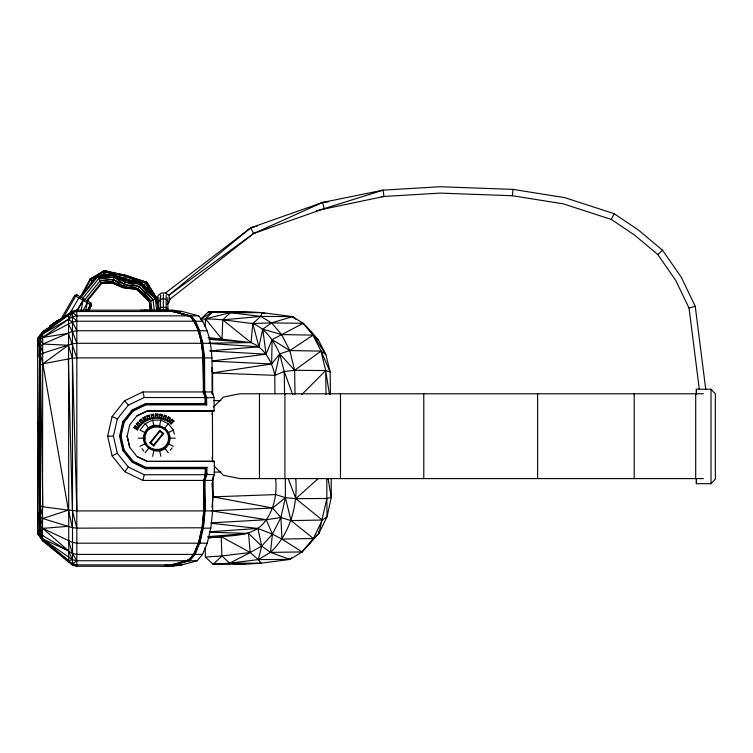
<?xml version="1.0" encoding="UTF-8"?>
<svg xmlns="http://www.w3.org/2000/svg" width="753" height="753" viewBox="0 0 753 753"><rect width="100%" height="100%" fill="white"/><g stroke="black" fill="none" stroke-linecap="round" stroke-linejoin="round"><path stroke-width="1.13" d="M212.214 394.196L212.186 391.946C211.311 366.862 215.706 336.855 198.66 315.846L182.367 311.497L172.192 310.17L76.825 310.17L72.457 311.168L42.714 331.791L40.436 334.737L40.38 537.491L42.507 540.654L72.514 565.155L76.825 566.256L172.757 566.256L181.906 564.882L197.239 560.74L202.519 554.396L207.226 543.186L210.812 528.164L212.638 510.91L212.515 480.433L214.351 474.719L214.294 461.335L147.249 461.335L136.886 456.478L129.704 447.338L127.144 436.119L129.704 447.338M81.108 310.49L83.056 300.334L76.684 310.895L76.825 310.17L76.825 566.256L72.486 563.828L42.507 540.654L42.714 331.791L72.439 312.429L76.825 310.17L77.23 310.914L83.875 298.922M52.945 548.542L68.758 561.851L68.542 314.152L53.727 324.797M165.246 566.256L174.414 564.882L189.747 560.74L195.027 554.396L199.733 543.186L203.319 528.164L205.145 510.91L205.023 480.433L206.859 474.719L206.924 467.349L145.875 467.349L133.036 461.165L124.151 450.021L120.979 436.119L124.151 422.226L133.036 411.082L145.875 404.898L206.68 404.898L206.557 397.528L204.694 391.946L204.562 357.901L202.773 343.293L199.63 330.736L194.792 322.002L189.822 315.846L76.825 315.846L72.42 316.721L68.372 319.338L42.808 337.419L40.455 339.979L39.674 343.264L37.65 532.07L42.61 538.875L68.655 560.665L72.514 565.155L72.457 311.168L68.457 315.225L42.808 333.833L37.65 340.318L38.026 356.696M696.393 483.69L696.393 479.021L696.393 483.69L711.011 483.69L715.35 479.087L715.35 393.838L711.011 389.226L696.393 389.226L696.393 393.894L696.393 389.226M41.726 538.95L37.65 532.07L38.036 512.209M40.38 537.491L37.65 533.745L37.65 338.417L40.408 335.838L40.436 334.737L42.62 332.779L42.714 331.791L49.924 327.574M205.202 326.793L205.447 318.83L213.193 311.591L244.753 311.591L262.025 312.636L292.541 316.599L303.177 323.338L309.474 329.767L318.575 340.337L325.88 354.607L330.143 371.86L330.445 394.581M205.127 547.939L205.418 557.041L213.155 564.279L244.716 564.279L261.197 563.178L289.933 559.423L302.113 551.94L318.867 533.359L318.98 531.063M37.65 430.236L38.036 422.028M210.812 528.164L203.319 528.164C204.788 508.313 203.31 488.311 205.475 468.695L206.924 467.349M205.503 474.719L144.2 474.719L128.321 467.067L117.336 453.297L113.421 436.119L117.336 418.941L128.321 405.17L144.2 397.528L205.202 397.528L205.23 403.542L145.564 403.542L132.17 409.999L122.899 421.624L119.586 436.119L122.899 450.623L132.17 462.248L145.564 468.705L205.475 468.695L205.88 474.409L203.677 480.433L142.91 480.433L124.706 471.67L112.112 455.876L107.623 436.185L112.112 416.494L124.706 400.709L142.91 391.946L203.338 391.946L205.588 397.848L205.588 404.229L145.724 404.229L132.603 410.545L123.52 421.934L120.282 436.128L123.52 450.332L132.603 461.711L145.724 468.037L205.833 468.037L205.88 474.409L203.677 480.433L204.157 510.788L202.369 527.787L76.825 528.164L72.42 527.693L42.808 518.535L40.455 506.242L39.674 365.28L42.865 363.821L72.401 358.193L76.825 357.901L203.206 357.901L203.338 391.946L205.588 397.848L205.23 403.542L206.68 404.898C199.649 377.526 208.12 347.255 194.246 321.239L76.825 321.239L72.42 322.03L42.808 337.419L40.455 336.676L42.714 331.791L46.517 329.786L44.964 330.981M154.026 295.054L156.699 298.593L146.835 282.3L126.391 275.494L104.3 270.581L90.049 279.071L80.082 297.454M144.727 421.642L143.767 418.414L142.957 417.84L145.113 416.833L146.882 420.635L144.727 421.642L142.957 417.84M146.882 420.635L146.082 420.061L145.113 416.833M203.677 480.433L203.79 510.91L202.369 527.787L199.733 543.186L207.226 543.186M155.278 418.122L155.636 413.943L158.008 414.15L157.641 418.329L155.278 418.122L156.05 414.847L155.636 413.943M157.641 418.329L157.443 414.969L158.008 414.15M168.107 421.708L168.201 420.729L170.517 418.273L168.568 416.917L166.159 420.353L168.107 421.708L170.517 418.273M166.159 420.353L167.053 419.92L168.568 416.917M699.33 389.376L689.042 308.09L675.705 280.351L657.774 254.523L634.525 235.049L611.314 219.434L563.216 203.837L512.398 195.733L513.019 189.389L439.987 186.744L383.126 190.132L322.548 202.453L250.702 227.801L165.519 292.973L161.509 292.973L158.262 295.336L157.029 299.148L158.262 302.96M211.988 507.343L213.043 496.858L212.967 476.875M202.519 554.396L195.027 554.396L198.839 542.584L201.964 528.164L203.79 510.91L212.638 510.91M55.11 323.809L49.387 327.79L53.388 325.192L49.463 327.724L49.689 326.237L50.573 325.597L57.802 320.637L58.536 321.089L61.002 319.62L60.024 319.3L53.952 323.244L49.416 327.64L50.329 327.141M49.566 327.244L49.689 326.237L60.024 319.3M212.515 480.433L205.023 480.433L205.88 474.409L214.351 474.719M49.416 327.64L49.689 326.237L59.148 319.78L60.042 320.147M85.729 310.528L87.621 301.087M212.007 414.639L212.883 410.244M326.793 478.927L326.858 498.477L318.867 533.359L313.389 538.499L302.113 551.94L270.478 552.391L258.27 559.583L229.665 563.188L213.155 564.279L221.909 555.959L250.212 552.504L261.696 546.066L272.417 534.159L280.907 517.518L285.406 497.695L285.331 479.03M295.778 478.983C297.877 505.545 290.159 533.679 270.478 552.391L261.696 546.066L248.528 533.406L209.889 532.22M145.875 467.349L145.564 468.705M142.91 480.433L144.2 474.719M127.144 436.26L129.704 424.899L136.886 415.901L147.249 410.912L214.097 410.912L214.05 397.528L212.186 391.946L203.338 391.946M144.962 438.18C144.698 423.195 168.757 423.195 168.493 438.18C168.757 453.174 144.698 453.174 144.962 438.18L138.185 438.18M152.605 456.262L154.111 449.654M159.344 426.716L160.85 420.108L168.286 423.685L173.435 430.142L174.357 434.161M274.949 393.81L274.779 375.352L279.73 353.863C274.064 341.316 265.997 328.948 252.792 323.498C235.444 321.823 218.05 318.105 200.552 319.197L208.308 311.958L244.753 311.591L230.493 312.627L213.193 311.591L200.552 319.197M185.746 560.769L189.022 559.884L189.747 560.74L194.218 553.634L198.378 543.186L201.964 528.164M124.179 280.737L126.391 275.494L145.79 283.081L153.537 295.524M148.021 419.854L148.266 418.894L146.939 415.807L149.235 415.185L150.318 419.242L148.021 419.854L146.939 415.807M150.318 419.242L149.621 418.536L149.235 415.185M159.015 418.226L160.097 414.169L162.394 414.79L161.311 418.837L159.015 418.226L160.351 415.129L160.097 414.169M161.311 418.837L161.067 417.877L162.394 414.79M169.35 422.311L170.31 422.047L172.315 419.346L173.999 421.021L171.035 423.986L169.35 422.311L172.315 419.346M171.035 423.986L173.039 421.285L173.999 421.021M53.096 324.712L57.51 321.691L55.44 323.122L56.729 321.776M39.674 348.761L40.464 346.135L42.827 344.046L72.41 331.386L76.825 330.736L198.274 330.736L202.773 343.293L210.266 343.293M265.348 313.615L262.025 312.636L260.867 316.42L252.792 323.498L251.05 342.587C264.51 347.877 272.257 361.694 274.779 375.352L284.239 371.511L294.639 370.307L325.682 370.57L330.143 371.86L321.023 351.114L313.069 335.132L303.177 323.338L271.56 322.896L252.792 323.498L258.919 346.785L209.936 350.832M328.336 201.889L322.548 202.453L253.563 233.543L169.999 299.148L168.757 302.96L167.138 304.137M58.113 320.505L49.529 326.623L57.802 320.637L54.941 323.508M88.157 310.838L90.379 304.56L90.369 302.668M53.642 324.317L53.858 323.715M164.013 566.256L173.058 564.882L188.391 560.74L193.672 554.396L198.839 542.584L202.369 527.787L203.319 528.164M151.569 418.668L151.767 415.308L151.202 414.498L153.574 414.291L153.941 418.461L151.569 418.668L151.202 414.498M153.941 418.461L153.377 417.651L153.574 414.291M39.674 356.385L40.464 354.654L42.846 353.176L72.41 343.782L76.825 343.293L201.428 343.293L204.562 357.901L212.054 357.901M59.148 319.78L58.536 321.089L56.259 322.604C55.835 321.362 53.284 323.084 54.282 323.959L55.713 322.02M162.686 418.979L164.455 415.176L166.611 416.174L164.832 419.976L162.686 418.979L164.531 416.155L164.455 415.176M164.832 419.976L165.801 416.748L166.611 416.174M89.146 310.151L91.508 305.21L91.377 303.252L76.373 294.592L74.613 295.458L60.466 319.95L63.045 318.095L75.742 296.108L77.38 295.176M611.314 219.434L614.128 213.664L564.712 197.634L513.019 189.389M318.867 533.359L327.037 516.765L331.273 497.422L331.188 478.946M87.235 310.838L90.379 304.56M81.362 296.701L90.699 279.504L104.093 271.588L125.638 276.323L145.79 283.081L149.169 290.536M89.033 286.808L92.252 280.878L96.243 278.535M87.188 301.285L88.854 298.207M82.811 310.989L87.282 302.772M70.161 312.919L78.839 297.896L80.129 296.757M42.808 333.833L68.372 319.338L72.439 312.429L76.825 311.497L173.529 311.497L189.822 315.846C207.273 336.685 202.642 366.843 204.694 391.946M89.005 309.163L91.508 305.21L74.613 295.458M155.447 310.631L145.113 310.17L144.501 311.045L143.908 310.17M133.921 427.553L135.286 425.605L138.721 428.005L137.357 429.954L133.921 427.553L136.933 429.059L137.357 429.954M134.909 427.648L135.709 426.499L135.286 425.605M136.933 429.059L137.733 427.911L138.721 428.005M37.65 338.417L40.436 334.737L37.65 340.318L39.674 343.264L39.674 529.359L42.61 538.875L72.467 559.733L76.825 560.74L188.391 560.74L194.218 553.634L198.839 542.584L199.733 543.186M40.408 335.838L42.62 332.779M37.65 339.547L39.034 337.692L37.65 339.481M37.65 532.07L39.674 529.359L40.408 535.797L42.507 540.654L42.403 539.675M142.468 310.17L141.79 311.045L141.14 310.17L143.381 310.754M133.036 461.165L132.17 462.248M124.706 471.67L128.321 467.067M164.06 428.984L168.286 423.685M160.85 420.108L152.605 420.108L145.169 423.685L140.02 430.142L146.129 433.079M149.828 442.83L159.73 430.424L163.617 433.53L153.716 445.936L149.828 442.83L150.741 442.745L153.593 445.023L153.716 445.936M150.741 442.745L159.843 431.337L159.73 430.424M145.169 452.685L149.395 447.386M153.593 445.023L162.704 433.615L163.617 433.53M170.216 450.266L172.145 447.847M182.367 311.497L174.884 311.497L174.188 312.354L173.529 311.497L164.013 310.17L153.678 310.631M80.345 296.861L97.551 275.589L113.091 274.92L125.28 280.276L140.472 284.314L155.306 298.677L156.68 310.227M80.242 298.216L98.116 276.116L113.684 275.41L125.393 282.102L139.437 286.648L153.057 299.816L154.309 310.302M82.576 298.536L99.236 277.942L113.844 277.264L125.393 282.102L140.472 284.314L153.057 299.816L156.671 297.915L140.566 282.13L124.584 279.749L118.993 278.026M84.524 300.108L100.478 280.38L113.505 279.758L124.876 284.521L138.185 288.71L150.788 300.899L152.002 311.149M86.821 300.475L101.373 282.488L112.799 281.951L123.925 286.62L137.206 289.698L149.358 301.52L153.057 299.816M87.32 301.078L101.57 283.457L109.223 282.723M171.147 565.042L174.414 564.882L189.022 559.884L194.218 553.634L195.027 554.396M172.192 310.17L190.443 316.702L191.177 315.846L198.66 315.846M158.808 301.407L160.54 299.383L163.354 298.612L166.168 299.383L167.9 301.407M45.029 331.329L49.962 327.461M111.406 282.507L122.908 287.58L137.206 289.698L139.437 286.648L140.905 282.582L134.9 281.66M301.727 394.591L325.682 370.57L321.023 351.114L289.783 350.559L279.73 353.863L271.626 363.972L212.591 372.923L212.666 394.751M136.349 423.798L138.034 422.122L140.999 425.087L139.314 426.763L136.349 423.798L137.31 424.061L139.314 426.763M137.31 424.061L138.298 423.073L138.034 422.122M139.051 425.812L140.049 424.824L140.999 425.087M213.541 406.949L223.425 397.066L239.887 393.781L703.387 393.781M291.515 557.841L289.933 559.423L258.27 559.583L250.212 552.504L221.175 536.635L207.781 537.021M203.094 321.239L195.601 321.239L194.792 322.002L189.822 315.846M657.774 254.523L662.518 250.203L638.356 229.966L614.128 213.664M211.988 483.388L213.043 496.858L275.814 494.58L285.406 497.695L295.825 498.674L318.171 478.597M172.757 566.256L174.414 564.882L181.906 564.882M257.488 226.032L250.702 227.801L168.757 295.336L169.999 299.148M158.808 308.937L160.54 307.582L163.354 307.064L166.168 307.582L167.9 308.937M60.927 319.903L59.063 321.277L60.927 320.081M72.42 527.693L68.372 510.11L42.865 363.821L68.335 345.232L72.401 358.193L76.825 510.91L203.79 510.91M512.398 195.733L440.063 193.116L383.955 196.458L383.126 190.132L324.232 208.609L253.563 233.543L168.757 295.336L165.519 292.973M47.251 329.456L52.013 326.03M49.529 326.623L58.79 320.11M49.331 328.026L53.162 325.315M56.993 322.604L61.784 319.206L57.021 322.482M49.387 327.866L53.096 325.362L49.322 327.809L52.098 325.983M139.39 420.532L141.338 419.167L143.748 422.602L141.799 423.967L139.39 420.532L140.284 420.955L141.799 423.967M140.284 420.955L141.432 420.155L141.338 419.167M141.705 422.979L142.854 422.179L143.748 422.602M55.449 322.246L51.863 324.694L50.545 326.548L50.573 325.597L51.609 324.92M53.519 324.487L51.995 325.541L52.55 324.261M207.113 330.736L199.63 330.736L198.736 331.348L194.246 321.239M53.858 324.825L55.402 323.771M51.684 326.36L53.482 325.127M53.84 324.214L57.51 321.691M49.35 327.866L55.016 324.035M96.055 276.087L104.3 270.581L125.638 276.323L137.997 282.008M54.15 324.571L49.378 327.753L52.258 325.945M53.454 324.006L54 323.639M51.477 325.475L50.376 326.153L51.919 325.277M306.527 546.64L308.429 545.501L313.389 538.499L322.237 520.031L327.037 516.765L326.858 498.477L331.273 497.422L328.139 478.955M52.409 324.929L54.272 323.818M100.234 276.191L104.234 273.847L111.086 275.334M50.78 325.842L53.501 324.242M47.27 329.24L48.785 328.393M90.567 279.749L90.049 279.071L104.093 271.588L135.559 281.951M124.151 450.021L122.899 450.623M112.112 455.876L117.336 453.297M214.097 410.912L147.249 411.053L136.886 415.901M167.326 433.079L173.435 430.142M140.02 446.228L146.129 443.291M143.767 418.414L145.037 417.821M144.811 420.654L146.082 420.061M202.773 343.293L201.832 343.697L198.274 330.736M90.049 279.071L90.699 279.504L104.234 273.847L108.667 275.372M94.323 280.144L92.252 280.878L90.699 279.504M205.588 397.848L214.05 397.528M76.825 510.91L68.372 510.11L42.808 518.535L40.455 517.123L39.674 515.541L40.446 526.187L42.705 535.552L72.439 553.502L76.825 554.396L193.672 554.396M189.022 559.884L170.95 565.004M689.042 308.09L695.226 306.264L681.211 277.142L662.518 250.203M147.626 416.513L148.981 416.145M148.266 418.894L149.621 418.536M142.891 310.754L145.113 310.17M316.316 210.671L383.955 196.458L381.639 196.684M68.655 560.665L72.467 559.733L68.467 550.838L42.77 528.39L40.446 526.187L39.674 523.542L40.436 532.766L42.705 535.552M42.808 337.419L68.344 333.344L76.825 357.901M204.562 357.901L203.206 357.901M213.155 564.279L217.702 563.63M212.384 360.951L266.044 354.192L272.125 339.584L303.177 323.338L318.575 340.337L313.069 335.132L281.622 334.567L262.759 329.221L258.919 346.785L210.285 343.537M208.562 538.179C228.394 534.282 253.507 539.139 266.242 519.73C274.591 507.767 277.057 493.064 275.673 478.748M103.236 275.974L106.521 275.617M109.806 275.269L113.091 274.92L125.28 280.276L140.905 282.582L156.671 297.915L140.566 282.13M151.767 415.308L153.16 415.185M151.984 417.774L153.377 417.651M137.921 456.977L147.249 461.467L214.294 461.335M68.372 510.11L42.808 506.778L39.674 505.752L40.455 517.123L42.77 528.39L68.363 526.291M208.016 536.663L248.528 533.406L250.212 552.504L229.665 563.188L221.909 555.959L221.175 536.635L215.33 537.011M209.889 531.759L257.903 528.465L272.417 534.159L281.942 539.101L302.113 551.94M209.485 537.397L211.819 537.247M205.418 557.041L221.909 555.959M165.688 565.315L167.797 565.192M211.198 522.864L266.242 519.73L280.907 517.518L291.025 520.596L322.237 520.031L295.825 498.674L288.135 478.353M165.716 565.324L167.891 565.211M105.627 282.742L101.006 282.93L101.57 283.457L111.999 283.006L122.908 287.58L131.05 288.55M214.106 472.15L221.071 471.999M209.146 343.18L251.05 342.587L222.747 319.865L230.493 312.627L262.025 312.636M120.979 436.119L119.586 436.119M107.623 436.185L113.421 436.119M101.373 282.488L111.999 283.006L113.505 279.758L113.684 275.41L97.551 275.589L101.57 283.457M295.825 498.674L326.858 498.477M208.308 311.958L239.868 311.958M168.493 438.18L175.27 438.18M703.387 478.597L239.887 478.597L223.415 475.303L214.36 466.248M198.378 543.186L76.825 543.186L72.429 542.471L42.77 528.39M189.747 560.74L197.239 560.74M209.183 338.982L222.013 339.189L251.05 342.587L209.174 339.396M213.861 400.521L220.921 400.681M56.315 322.058L56.964 322.086M211.941 370.702L212.591 372.923L274.779 375.352M166.912 311.149L169.19 311.243M172.606 311.394L191.177 315.846L195.601 321.239L199.63 330.736M68.335 345.232L42.827 344.046L40.455 339.979L37.65 340.318L38.055 346.088M212.374 361.148L271.626 363.972L272.125 339.584L289.783 350.559L294.639 370.307L295.016 394.346M166.855 311.158L169.077 311.271M209.946 350.992L266.044 354.192L262.759 329.221L271.56 322.896L292.541 316.599L296.108 319.366M216.29 338.85L222.013 339.189L222.747 319.865L260.867 316.42L292.541 316.599L294.122 318.18M244.716 564.279L229.665 563.188L261.197 563.178L258.27 559.583L261.696 546.066L257.903 528.465L211.188 523.26M98.116 276.116L113.844 277.264L124.876 284.521L139.437 286.648L150.788 300.899M56.174 322.143L56.767 322.19M156.05 414.847L157.443 414.969M155.833 417.303L157.226 417.426M133.375 288.832L136.867 289.246L138.59 290.667M208.054 337.542L222.013 339.189L205.447 318.83L230.493 312.627L260.867 316.42L271.56 322.896L281.622 334.567L289.783 350.559L313.069 335.132L325.88 354.607L321.023 351.114L294.639 370.307L279.73 353.863L284.239 371.511L292.701 394.61M99.236 277.942L113.505 279.758L123.925 286.62L138.185 288.71L149.358 301.52L137.206 289.698M100.478 280.38L112.799 281.951L122.908 287.58L124.876 284.521L125.28 280.276L124.584 279.749L140.905 282.582L155.306 298.677M174.884 311.497L165.246 310.17L164.634 311.045L164.013 310.17M123.332 287.222L125.591 287.552M128.97 288.06L131.229 288.399M133.479 288.738L136.867 289.246L149.32 301.426M287.712 559.055L289.933 559.423L270.478 552.391L272.417 534.159L266.242 519.73L211.631 510.835L272.586 508.021L285.406 497.695L291.025 520.596L313.389 538.499L281.942 539.101L280.907 517.518L272.586 508.021L213.043 496.858M111.613 272.567L126.391 275.494L126.758 276.163M113.374 275.833L124.791 278.328L131.088 281.368M160.351 415.129L161.707 415.496M159.711 417.52L161.067 417.877M127.878 276.502L146.835 282.3L154.271 296.381M173.529 311.497L185.153 315.074M205.023 480.433L204.054 480.122L205.145 510.91M127.822 276.511L139.493 280.361M141.611 281.067L146.91 282.817L156.728 298.216L158.243 310.98M142.119 283.9L144.171 284.85L145.95 287.693M42.61 538.875L68.467 550.838M164.531 416.155L165.801 416.748M163.486 418.404L164.756 418.988M124.151 422.226L122.899 421.624M112.112 416.494L117.336 418.941M167.326 443.291L173.435 446.228M68.372 319.338L72.42 322.03L76.825 330.736M168.474 417.896L169.623 418.706M167.053 419.92L168.201 420.729M135.709 426.499L137.733 427.911M72.439 312.429L76.825 315.846M159.843 431.337L162.704 433.615M113.091 274.92L113.684 275.41M49.434 545.586L51.185 547.064M149.809 291.948L156.633 297.83L158.158 310.434M190.443 316.702L195.601 321.239M37.65 533.745L40.361 536.437L37.65 532.663M172.051 420.296L173.039 421.285M170.31 422.047L171.298 423.035M138.298 423.073L140.049 424.824M72.42 316.721L76.825 321.239M133.036 411.082L132.17 409.999M124.706 400.709L128.321 405.17M174.414 564.882L173.717 564.016L173.058 564.882L76.825 564.882L72.486 563.828L76.825 560.74L72.439 553.502L68.41 540.343M145.169 423.685L149.395 428.984M164.06 447.386L168.286 452.685M141.95 448.647L143.879 451.066M104.789 271.212L104.3 270.581L104.526 275.607M141.432 420.155L142.854 422.179M156.699 298.593L146.835 282.3L144.171 284.85L145.047 286.865M68.363 324.383L72.41 331.386L76.825 343.293M206.557 397.528L203.724 392.266L203.574 358.042L201.428 343.293M250.702 227.801L253.563 233.543M42.846 353.176L39.674 343.264M322.548 202.453L324.232 208.609M40.464 354.654L42.865 363.821M76.825 528.164L72.42 510.713L68.316 359.068M142.91 391.946L144.2 397.528M145.875 404.898L145.564 403.542M152.605 420.108L154.111 426.716M159.344 449.654L160.85 456.262M212.007 457.739L212.883 462.126M329.456 394.544L325.682 370.57L326.03 394.412M205.833 468.037L206.859 474.719M695.226 306.264L705.787 389.753M150.515 311.055L149.292 300.748L150.468 310.81M211.96 367.549L212.591 372.923M212.035 391.391L212.195 393.668M40.474 364.593L42.808 506.778M284.239 371.511L284.578 394.487M212.421 411.053L212.619 461.467M711.011 389.226L711.011 483.69M695.697 393.781L695.697 478.597M634.186 393.781L634.186 478.597M537.614 393.781L537.614 478.597M423.788 393.781L423.788 478.597M340.488 393.781L340.488 478.597M284.916 393.781L284.916 478.597M259.474 393.781L259.474 478.597M167.9 297.548L167.9 310.613M166.168 295.157L166.168 310.98M163.354 294.244L163.354 310.575M160.54 295.157L160.54 310.98M158.808 297.548L158.808 310.613M144.858 432.467C137.31 447.461 161.575 459.151 168.597 443.903C176.146 428.909 151.88 417.218 144.858 432.467M145.47 432.768C138.317 446.981 161.33 458.059 167.985 443.602C175.138 429.389 152.125 418.31 145.47 432.768"/></g></svg>
